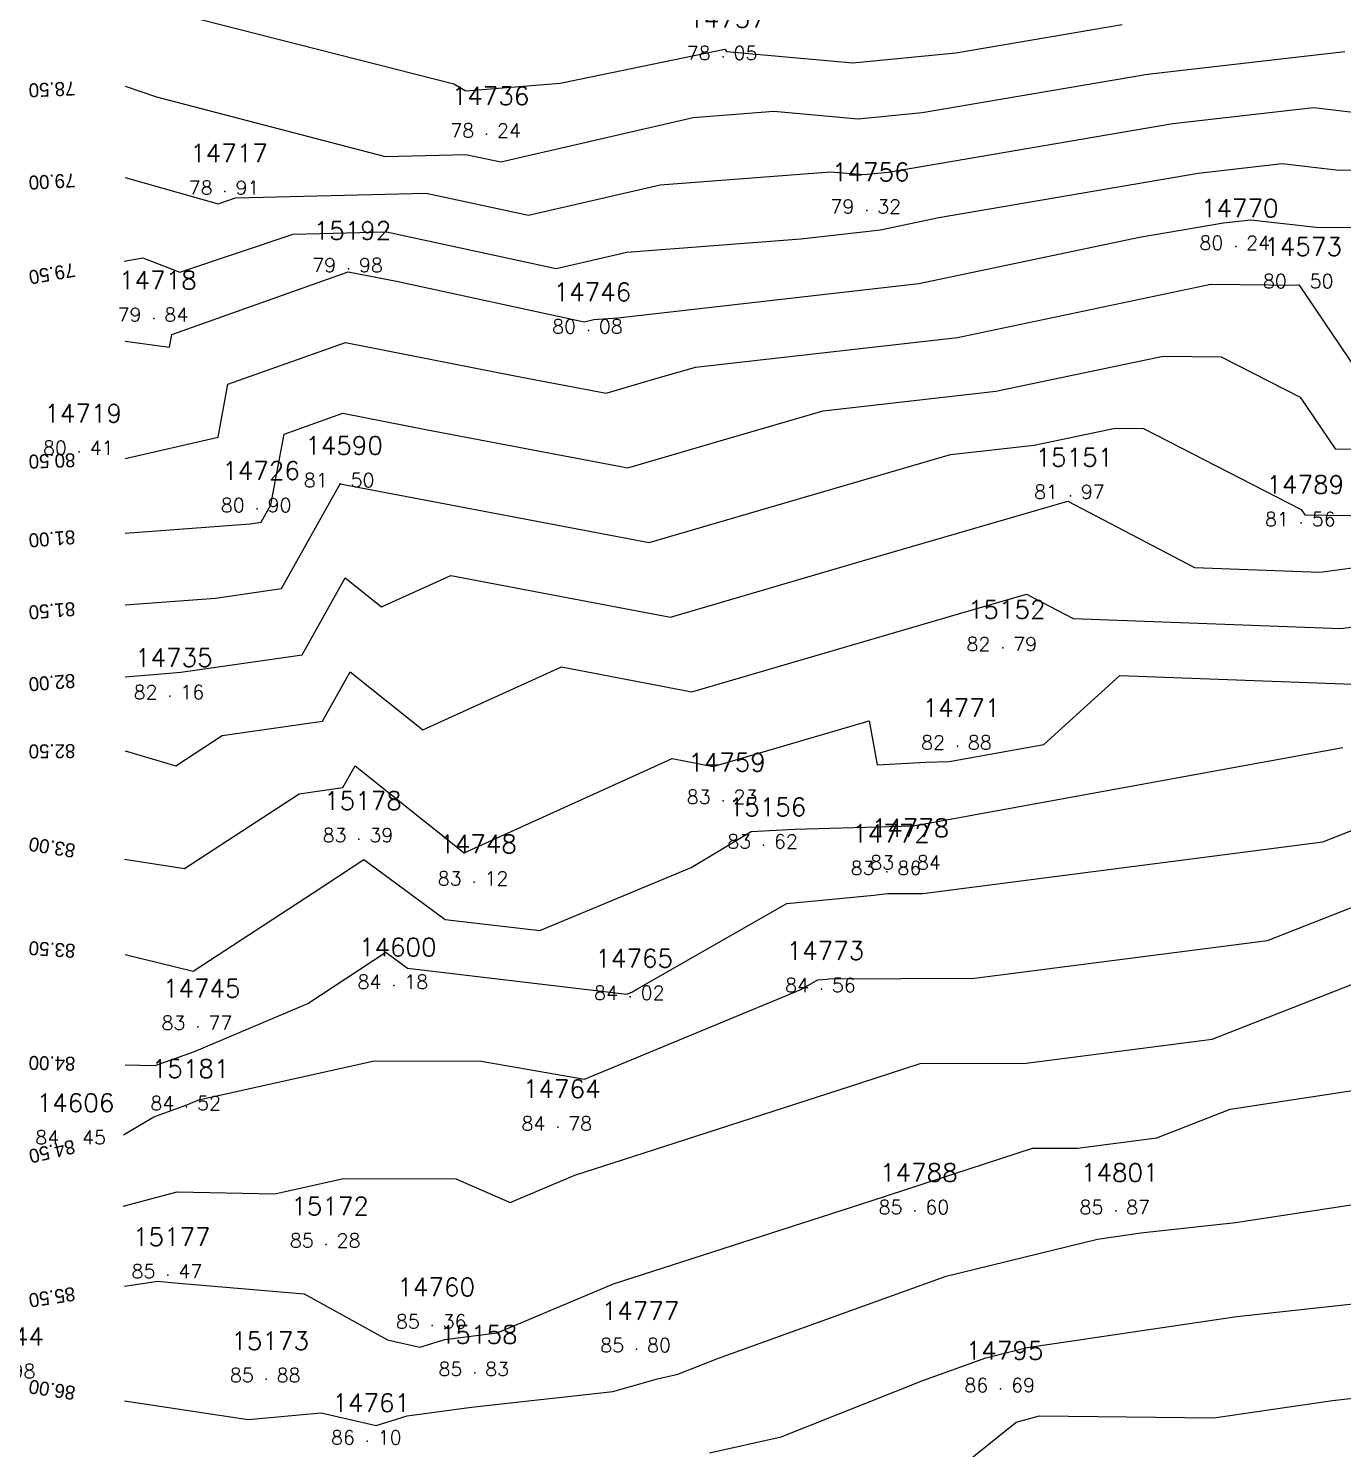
# Model space of a CAD drawing. Header units: millimetres. Extents: x 1412565 to 1412813, y 4931476 to 4931699.
# Drawn here: x 1412667.66 to 1412686.5, y 4931503.63 to 4931523.99 of the extents above; entities that cross this region are included whole.
import ezdxf
from ezdxf.enums import TextEntityAlignment as Align

# ---------------------------------------------------------------- set-up
doc = ezdxf.new("R2010")
doc.units = ezdxf.units.MM
for name, color, linetype in [('CIVIL', 50, 'Continuous'), ('CIVIL-DRAW', 80, 'Continuous'), ('CIVIL-NONAME', 130, 'Continuous'), ('CIVIL-TEXT', 240, 'Continuous'), ('CIVIL-Z', 50, 'Continuous'), ('Tcontours0', 7, 'Continuous'), ('Tcontours1', 7, 'Continuous'), ('Tcontours2', 7, 'Continuous')]:
    doc.layers.add(name, color=color, linetype=linetype)
doc.styles.add('CIVILCADMAIN', font='TXT.SHX')
doc.styles.add('MAVAT_HebTXT', font='hebtxt.shx')
doc.styles.get("Standard").update_dxf_attribs({"font": 'arial.ttf'})

# ---------------------------------------------------------------- blocks, each defined once
blk = doc.blocks.new('CIVIL-ZZ')
at = {"layer": 'CIVIL-DRAW'}
blk.add_point((0, 0), dxfattribs=at)
at = {"layer": 'CIVIL-NONAME'}
blk.add_attdef('NAME', text='', height=1.8, dxfattribs=at).set_placement((0, 2.1), align=Align.CENTER)
at = {"layer": 'CIVIL-TEXT', "flags": 8}
blk.add_attdef('TEXT', text='', height=2, dxfattribs=at).set_placement((0.2, -3.3), align=Align.CENTER)
at = {"layer": 'CIVIL-Z'}
blk.add_attdef('Z1', text='', height=1.6, dxfattribs=at).set_placement((-0.75, -0.225), align=Align.RIGHT)
blk.add_attdef('Z2', (0.75, -0.225), '', height=1.6, dxfattribs=at)

msp = doc.modelspace()

# ---------------------------------------------------------------- linework, layer by layer
at = {"layer": 'Tcontours0'}
for points, elevation in [([(1412669.05, 4931519.505), (1412669.683, 4931519.418), (1412669.717, 4931519.602), (1412672.248, 4931520.499), (1412672.938, 4931520.364), (1412675.627, 4931519.782), (1412675.766, 4931519.814), (1412676.11, 4931519.841), (1412680.429, 4931520.33), (1412683.59, 4931520.996), (1412684.796, 4931521.201), (1412685.186, 4931521.246), (1412686.165, 4931521.133), (1412686.643, 4931521.137)], 80), ([(1412669.018, 4931507.107), (1412669.794, 4931507.312), (1412671.193, 4931507.286), (1412672.177, 4931507.504), (1412673.789, 4931507.501), (1412674.567, 4931507.163), (1412675.494, 4931507.554), (1412676.624, 4931507.918), (1412679.597, 4931508.875), (1412680.447, 4931509.152), (1412681.964, 4931509.157), (1412684.631, 4931509.501), (1412687.108, 4931510.473)], 85)]:
    msp.add_lwpolyline(points, dxfattribs=dict(at, elevation=elevation))
at = {"layer": 'Tcontours1'}
for points, elevation in [([(1412669.024, 4931524.4), (1412673.762, 4931523.191), (1412673.933, 4931523.093), (1412675.283, 4931523.201), (1412677.646, 4931523.692), (1412677.672, 4931523.655), (1412679.481, 4931523.492), (1412680.956, 4931523.638), (1412683.344, 4931524.045)], 78), ([(1412669.048, 4931521.85), (1412670.381, 4931521.474), (1412670.629, 4931521.557), (1412673.365, 4931521.627), (1412674.833, 4931521.309), (1412676.717, 4931521.746), (1412679.161, 4931521.934), (1412679.632, 4931521.892), (1412679.989, 4931521.927), (1412684.07, 4931522.623), (1412686.086, 4931522.853), (1412686.736, 4931522.778)], 79), ([(1412669.047, 4931516.753), (1412670.841, 4931516.887), (1412670.999, 4931516.91), (1412671.138, 4931517.16), (1412671.326, 4931518.174), (1412672.169, 4931518.473), (1412673.384, 4931518.235), (1412676.254, 4931517.691), (1412677.707, 4931518.115), (1412679.054, 4931518.506), (1412681.531, 4931518.787), (1412683.929, 4931519.292), (1412684.764, 4931519.283), (1412685.894, 4931518.702), (1412686.395, 4931517.96), (1412688.03, 4931517.939)], 81), ([(1412669.047, 4931514.697), (1412669.571, 4931514.74), (1412669.849, 4931514.76), (1412671.585, 4931515.01), (1412672.201, 4931516.113), (1412672.723, 4931515.698), (1412673.717, 4931516.148), (1412676.866, 4931515.552), (1412679.898, 4931516.436), (1412682.565, 4931517.21), (1412684.379, 4931516.26), (1412686.175, 4931516.193), (1412686.68, 4931516.26)], 82), ([(1412669.037, 4931512.084), (1412669.899, 4931511.947), (1412671.541, 4931513.02), (1412672.171, 4931513.111), (1412672.344, 4931513.42), (1412673.908, 4931512.173), (1412676.89, 4931513.524), (1412677.479, 4931513.412), (1412679.716, 4931514.065), (1412679.828, 4931513.433), (1412680.529, 4931513.47), (1412680.856, 4931513.48), (1412680.889, 4931513.485), (1412682.217, 4931513.726), (1412683.307, 4931514.715), (1412686.777, 4931514.585)], 83), ([(1412669.05, 4931509.134), (1412669.478, 4931509.125), (1412670.041, 4931509.327), (1412671.666, 4931510.011), (1412672.786, 4931510.748), (1412673.095, 4931510.521), (1412676.24, 4931510.146), (1412676.324, 4931510.181), (1412676.385, 4931510.218), (1412678.536, 4931511.447), (1412679.782, 4931511.564), (1412679.979, 4931511.589), (1412680.486, 4931511.591), (1412686.219, 4931512.331), (1412687.972, 4931513.018)], 84), ([(1412680.95, 4931503.311), (1412681.821, 4931504.012), (1412682.159, 4931504.106), (1412684.655, 4931504.073), (1412686.36, 4931504.326), (1412687.627, 4931504.465), (1412689.484, 4931505.364), (1412690.215, 4931505.488), (1412694.103, 4931506.645), (1412694.463, 4931506.585), (1412696.759, 4931506.399), (1412696.827, 4931506.395), (1412697.168, 4931506.484), (1412701.67, 4931507.28), (1412702.084, 4931507.532), (1412704.283, 4931507.984), (1412704.439, 4931508.013), (1412706.317, 4931508.304), (1412706.955, 4931508.368)], 87), ([(1412669.038, 4931504.319), (1412670.813, 4931504.051), (1412671.861, 4931504.145), (1412672.646, 4931503.964), (1412673.09, 4931504.103), (1412674.012, 4931504.23), (1412676.04, 4931504.453), (1412676.68, 4931504.635), (1412676.973, 4931504.701), (1412677.553, 4931504.932), (1412680.821, 4931506.104), (1412682.988, 4931506.636), (1412683.608, 4931506.728), (1412684.965, 4931506.876), (1412689.254, 4931507.529)], 86)]:
    msp.add_lwpolyline(points, dxfattribs=dict(at, elevation=elevation))
at = {"layer": 'Tcontours2'}
for points, elevation in [([(1412669.049, 4931523.16), (1412669.496, 4931523.006), (1412672.775, 4931522.152), (1412673.934, 4931522.182), (1412674.436, 4931522.073), (1412677.192, 4931522.711), (1412678.35, 4931522.8), (1412679.556, 4931522.692), (1412680.473, 4931522.783), (1412683.707, 4931523.334), (1412686.537, 4931523.657)], 78.5), ([(1412669.034, 4931520.653), (1412669.302, 4931520.7), (1412669.833, 4931520.495), (1412671.456, 4931521.038), (1412672.796, 4931521.072), (1412675.23, 4931520.546), (1412676.241, 4931520.78), (1412678.735, 4931520.973), (1412679.878, 4931521.102), (1412680.715, 4931521.278), (1412684.433, 4931521.912), (1412685.636, 4931522.05), (1412686.451, 4931521.956), (1412687.405, 4931521.965)], 79.5), ([(1412669.049, 4931517.824), (1412670.382, 4931518.13), (1412670.522, 4931518.888), (1412672.209, 4931519.486), (1412674.637, 4931519.009), (1412675.947, 4931518.761), (1412676.611, 4931518.955), (1412677.226, 4931519.133), (1412680.98, 4931519.559), (1412684.614, 4931520.323), (1412685.88, 4931520.31), (1412686.827, 4931518.907)], 80.5), ([(1412669.047, 4931515.725), (1412670.345, 4931515.824), (1412671.292, 4931515.96), (1412672.13, 4931517.46), (1412676.56, 4931516.622), (1412678.802, 4931517.276), (1412680.882, 4931517.879), (1412682.082, 4931518.015), (1412683.244, 4931518.26), (1412683.649, 4931518.256), (1412685.908, 4931517.093), (1412685.962, 4931517.014), (1412688.559, 4931516.979)], 81.5), ([(1412669.05, 4931513.635), (1412669.774, 4931513.419), (1412670.439, 4931513.853), (1412671.878, 4931514.061), (1412672.273, 4931514.767), (1412673.315, 4931513.935), (1412675.303, 4931514.836), (1412677.173, 4931514.482), (1412680.994, 4931515.597), (1412681.973, 4931515.881), (1412682.639, 4931515.532), (1412686.476, 4931515.389), (1412687.555, 4931515.532)], 82.5), ([(1412669.048, 4931510.717), (1412670.023, 4931510.475), (1412671.731, 4931511.591), (1412672.47, 4931512.078), (1412673.638, 4931511.219), (1412674.996, 4931511.058), (1412677.165, 4931511.96), (1412678.022, 4931512.477), (1412678.651, 4931512.51), (1412680.341, 4931512.561), (1412680.509, 4931512.589), (1412686.508, 4931513.68)], 83.5), ([(1412669.023, 4931508.129), (1412669.459, 4931508.39), (1412669.934, 4931508.561), (1412670.105, 4931508.632), (1412672.618, 4931509.191), (1412674.153, 4931509.187), (1412675.633, 4931508.929), (1412678.726, 4931510.208), (1412678.977, 4931510.351), (1412679.111, 4931510.364), (1412679.132, 4931510.367), (1412681.225, 4931510.374), (1412685.425, 4931510.916), (1412688.832, 4931512.253)], 84.5), ([(1412669.038, 4931505.962), (1412669.519, 4931506.036), (1412669.763, 4931506.011), (1412671.615, 4931505.852), (1412672.809, 4931505.193), (1412673.274, 4931505.086), (1412673.632, 4931505.197), (1412674.382, 4931505.292), (1412676.048, 4931505.995), (1412679.746, 4931507.186), (1412680.241, 4931507.346), (1412682.058, 4931507.938), (1412682.703, 4931507.94), (1412683.837, 4931508.087), (1412684.891, 4931508.5), (1412689.154, 4931509.149)], 85.5), ([(1412677.428, 4931503.572), (1412678.455, 4931503.805), (1412680.486, 4931504.612), (1412681.386, 4931504.934), (1412681.982, 4931505.081), (1412684.984, 4931505.527), (1412688.89, 4931505.954), (1412689.362, 4931506.182), (1412689.547, 4931506.213), (1412691.226, 4931506.713), (1412693.052, 4931507.647), (1412693.951, 4931507.589), (1412695.957, 4931507.409), (1412697.06, 4931507.443), (1412699.891, 4931507.884), (1412701.464, 4931508.162), (1412701.574, 4931508.229), (1412702.244, 4931508.367), (1412704.283, 4931508.771), (1412704.523, 4931508.806), (1412706.249, 4931509.073), (1412706.955, 4931509.144)], 86.5)]:
    msp.add_lwpolyline(points, dxfattribs=dict(at, elevation=elevation))

# ---------------------------------------------------------------- block references
at = {"layer": 'CIVIL'}
ref = msp.add_blockref('CIVIL-ZZ', (1412677.62, 4931523.58, 78.05), dxfattribs=dict(at, xscale=0.2, yscale=0.2))
ref.add_attrib('Z2', '05', (1412677.77, 4931523.535), dxfattribs={"layer": 'CIVIL-Z', "height": 0.2, "style": 'CIVILCADMAIN'})
ref.add_attrib('Z1', '78', (1412677.1, 4931523.535), dxfattribs={"layer": 'CIVIL-Z', "height": 0.2, "style": 'CIVILCADMAIN'})
ref.add_attrib('NAME', '14737', (1412677.12, 4931524), dxfattribs={"layer": 'CIVIL-NONAME', "height": 0.26, "style": 'CIVILCADMAIN'})
ref = msp.add_blockref('CIVIL-ZZ', (1412674.23, 4931522.47, 78.24), dxfattribs=dict(at, xscale=0.2, yscale=0.2))
ref.add_attrib('Z2', '24', (1412674.38, 4931522.425), dxfattribs={"layer": 'CIVIL-Z', "height": 0.2, "style": 'CIVILCADMAIN'})
ref.add_attrib('Z1', '78', (1412673.71, 4931522.425), dxfattribs={"layer": 'CIVIL-Z', "height": 0.2, "style": 'CIVILCADMAIN'})
ref.add_attrib('NAME', '14736', (1412673.73, 4931522.89), dxfattribs={"layer": 'CIVIL-NONAME', "height": 0.26, "style": 'CIVILCADMAIN'})
ref = msp.add_blockref('CIVIL-ZZ', (1412670.48, 4931521.65, 78.91), dxfattribs=dict(at, xscale=0.2, yscale=0.2))
ref.add_attrib('Z2', '91', (1412670.63, 4931521.605), dxfattribs={"layer": 'CIVIL-Z', "height": 0.2, "style": 'CIVILCADMAIN'})
ref.add_attrib('Z1', '78', (1412669.96, 4931521.605), dxfattribs={"layer": 'CIVIL-Z', "height": 0.2, "style": 'CIVILCADMAIN'})
ref.add_attrib('NAME', '14717', (1412669.98, 4931522.07), dxfattribs={"layer": 'CIVIL-NONAME', "height": 0.26, "style": 'CIVILCADMAIN'})
ref = msp.add_blockref('CIVIL-ZZ', (1412679.68, 4931521.38, 79.32), dxfattribs=dict(at, xscale=0.2, yscale=0.2))
ref.add_attrib('Z2', '32', (1412679.83, 4931521.335), dxfattribs={"layer": 'CIVIL-Z', "height": 0.2, "style": 'CIVILCADMAIN'})
ref.add_attrib('Z1', '79', (1412679.16, 4931521.335), dxfattribs={"layer": 'CIVIL-Z', "height": 0.2, "style": 'CIVILCADMAIN'})
ref.add_attrib('NAME', '14756', (1412679.18, 4931521.8), dxfattribs={"layer": 'CIVIL-NONAME', "height": 0.26, "style": 'CIVILCADMAIN'})
ref = msp.add_blockref('CIVIL-ZZ', (1412684.97, 4931520.86, 80.24), dxfattribs=dict(at, xscale=0.2, yscale=0.2))
ref.add_attrib('Z2', '24', (1412685.12, 4931520.815), dxfattribs={"layer": 'CIVIL-Z', "height": 0.2, "style": 'CIVILCADMAIN'})
ref.add_attrib('Z1', '80', (1412684.45, 4931520.815), dxfattribs={"layer": 'CIVIL-Z', "height": 0.2, "style": 'CIVILCADMAIN'})
ref.add_attrib('NAME', '14770', (1412684.47, 4931521.28), dxfattribs={"layer": 'CIVIL-NONAME', "height": 0.26, "style": 'CIVILCADMAIN'})
ref = msp.add_blockref('CIVIL-ZZ', (1412672.25, 4931520.54, 79.98), dxfattribs=dict(at, xscale=0.2, yscale=0.2))
ref.add_attrib('Z2', '98', (1412672.4, 4931520.495), dxfattribs={"layer": 'CIVIL-Z', "height": 0.2, "style": 'CIVILCADMAIN'})
ref.add_attrib('Z1', '79', (1412671.73, 4931520.495), dxfattribs={"layer": 'CIVIL-Z', "height": 0.2, "style": 'CIVILCADMAIN'})
ref.add_attrib('NAME', '15192', (1412671.75, 4931520.96), dxfattribs={"layer": 'CIVIL-NONAME', "height": 0.26, "style": 'CIVILCADMAIN'})
ref = msp.add_blockref('CIVIL-ZZ', (1412685.88, 4931520.31, 80.5), dxfattribs=dict(at, xscale=0.2, yscale=0.2))
ref.add_attrib('Z2', '50', (1412686.03, 4931520.265), dxfattribs={"layer": 'CIVIL-Z', "height": 0.2, "style": 'CIVILCADMAIN'})
ref.add_attrib('Z1', '80', (1412685.36, 4931520.265), dxfattribs={"layer": 'CIVIL-Z', "height": 0.2, "style": 'CIVILCADMAIN'})
ref.add_attrib('NAME', '14573', (1412685.38, 4931520.73), dxfattribs={"layer": 'CIVIL-NONAME', "height": 0.26, "style": 'CIVILCADMAIN'})
ref = msp.add_blockref('CIVIL-ZZ', (1412669.46, 4931519.83, 79.84), dxfattribs=dict(at, xscale=0.2, yscale=0.2))
ref.add_attrib('Z2', '84', (1412669.61, 4931519.785), dxfattribs={"layer": 'CIVIL-Z', "height": 0.2, "style": 'CIVILCADMAIN'})
ref.add_attrib('Z1', '79', (1412668.94, 4931519.785), dxfattribs={"layer": 'CIVIL-Z', "height": 0.2, "style": 'CIVILCADMAIN'})
ref.add_attrib('NAME', '14718', (1412668.96, 4931520.25), dxfattribs={"layer": 'CIVIL-NONAME', "height": 0.26, "style": 'CIVILCADMAIN'})
ref = msp.add_blockref('CIVIL-ZZ', (1412675.69, 4931519.66, 80.08), dxfattribs=dict(at, xscale=0.2, yscale=0.2))
ref.add_attrib('Z2', '08', (1412675.84, 4931519.615), dxfattribs={"layer": 'CIVIL-Z', "height": 0.2, "style": 'CIVILCADMAIN'})
ref.add_attrib('Z1', '80', (1412675.17, 4931519.615), dxfattribs={"layer": 'CIVIL-Z', "height": 0.2, "style": 'CIVILCADMAIN'})
ref.add_attrib('NAME', '14746', (1412675.19, 4931520.08), dxfattribs={"layer": 'CIVIL-NONAME', "height": 0.26, "style": 'CIVILCADMAIN'})
ref = msp.add_blockref('CIVIL-ZZ', (1412668.39, 4931517.92, 80.41), dxfattribs=dict(at, xscale=0.2, yscale=0.2))
ref.add_attrib('Z2', '41', (1412668.54, 4931517.875), dxfattribs={"layer": 'CIVIL-Z', "height": 0.2, "style": 'CIVILCADMAIN'})
ref.add_attrib('Z1', '80', (1412667.87, 4931517.875), dxfattribs={"layer": 'CIVIL-Z', "height": 0.2, "style": 'CIVILCADMAIN'})
ref.add_attrib('NAME', '14719', (1412667.89, 4931518.34), dxfattribs={"layer": 'CIVIL-NONAME', "height": 0.26, "style": 'CIVILCADMAIN'})
ref = msp.add_blockref('CIVIL-ZZ', (1412672.13, 4931517.46, 81.5), dxfattribs=dict(at, xscale=0.2, yscale=0.2))
ref.add_attrib('Z2', '50', (1412672.28, 4931517.415), dxfattribs={"layer": 'CIVIL-Z', "height": 0.2, "style": 'CIVILCADMAIN'})
ref.add_attrib('Z1', '81', (1412671.61, 4931517.415), dxfattribs={"layer": 'CIVIL-Z', "height": 0.2, "style": 'CIVILCADMAIN'})
ref.add_attrib('NAME', '14590', (1412671.63, 4931517.88), dxfattribs={"layer": 'CIVIL-NONAME', "height": 0.26, "style": 'CIVILCADMAIN'})
ref = msp.add_blockref('CIVIL-ZZ', (1412682.6, 4931517.29, 81.97), dxfattribs=dict(at, xscale=0.2, yscale=0.2))
ref.add_attrib('Z2', '97', (1412682.75, 4931517.245), dxfattribs={"layer": 'CIVIL-Z', "height": 0.2, "style": 'CIVILCADMAIN'})
ref.add_attrib('Z1', '81', (1412682.08, 4931517.245), dxfattribs={"layer": 'CIVIL-Z', "height": 0.2, "style": 'CIVILCADMAIN'})
ref.add_attrib('NAME', '15151', (1412682.1, 4931517.71), dxfattribs={"layer": 'CIVIL-NONAME', "height": 0.26, "style": 'CIVILCADMAIN'})
ref = msp.add_blockref('CIVIL-ZZ', (1412670.94, 4931517.1, 80.9), dxfattribs=dict(at, xscale=0.2, yscale=0.2))
ref.add_attrib('Z2', '90', (1412671.09, 4931517.055), dxfattribs={"layer": 'CIVIL-Z', "height": 0.2, "style": 'CIVILCADMAIN'})
ref.add_attrib('Z1', '80', (1412670.42, 4931517.055), dxfattribs={"layer": 'CIVIL-Z', "height": 0.2, "style": 'CIVILCADMAIN'})
ref.add_attrib('NAME', '14726', (1412670.44, 4931517.52), dxfattribs={"layer": 'CIVIL-NONAME', "height": 0.26, "style": 'CIVILCADMAIN'})
ref = msp.add_blockref('CIVIL-ZZ', (1412685.91, 4931516.9, 81.56), dxfattribs=dict(at, xscale=0.2, yscale=0.2))
ref.add_attrib('Z2', '56', (1412686.06, 4931516.855), dxfattribs={"layer": 'CIVIL-Z', "height": 0.2, "style": 'CIVILCADMAIN'})
ref.add_attrib('Z1', '81', (1412685.39, 4931516.855), dxfattribs={"layer": 'CIVIL-Z', "height": 0.2, "style": 'CIVILCADMAIN'})
ref.add_attrib('NAME', '14789', (1412685.41, 4931517.32), dxfattribs={"layer": 'CIVIL-NONAME', "height": 0.26, "style": 'CIVILCADMAIN'})
ref = msp.add_blockref('CIVIL-ZZ', (1412681.63, 4931515.11, 82.79), dxfattribs=dict(at, xscale=0.2, yscale=0.2))
ref.add_attrib('Z2', '79', (1412681.78, 4931515.065), dxfattribs={"layer": 'CIVIL-Z', "height": 0.2, "style": 'CIVILCADMAIN'})
ref.add_attrib('Z1', '82', (1412681.11, 4931515.065), dxfattribs={"layer": 'CIVIL-Z', "height": 0.2, "style": 'CIVILCADMAIN'})
ref.add_attrib('NAME', '15152', (1412681.13, 4931515.53), dxfattribs={"layer": 'CIVIL-NONAME', "height": 0.26, "style": 'CIVILCADMAIN'})
ref = msp.add_blockref('CIVIL-ZZ', (1412669.69, 4931514.42, 82.16), dxfattribs=dict(at, xscale=0.2, yscale=0.2))
ref.add_attrib('Z2', '16', (1412669.84, 4931514.375), dxfattribs={"layer": 'CIVIL-Z', "height": 0.2, "style": 'CIVILCADMAIN'})
ref.add_attrib('Z1', '82', (1412669.17, 4931514.375), dxfattribs={"layer": 'CIVIL-Z', "height": 0.2, "style": 'CIVILCADMAIN'})
ref.add_attrib('NAME', '14735', (1412669.19, 4931514.84), dxfattribs={"layer": 'CIVIL-NONAME', "height": 0.26, "style": 'CIVILCADMAIN'})
ref = msp.add_blockref('CIVIL-ZZ', (1412680.98, 4931513.7, 82.88), dxfattribs=dict(at, xscale=0.2, yscale=0.2))
ref.add_attrib('Z2', '88', (1412681.13, 4931513.655), dxfattribs={"layer": 'CIVIL-Z', "height": 0.2, "style": 'CIVILCADMAIN'})
ref.add_attrib('Z1', '82', (1412680.46, 4931513.655), dxfattribs={"layer": 'CIVIL-Z', "height": 0.2, "style": 'CIVILCADMAIN'})
ref.add_attrib('NAME', '14771', (1412680.48, 4931514.12), dxfattribs={"layer": 'CIVIL-NONAME', "height": 0.26, "style": 'CIVILCADMAIN'})
ref = msp.add_blockref('CIVIL-ZZ', (1412677.62, 4931512.92, 83.23), dxfattribs=dict(at, xscale=0.2, yscale=0.2))
ref.add_attrib('Z2', '23', (1412677.77, 4931512.875), dxfattribs={"layer": 'CIVIL-Z', "height": 0.2, "style": 'CIVILCADMAIN'})
ref.add_attrib('Z1', '83', (1412677.1, 4931512.875), dxfattribs={"layer": 'CIVIL-Z', "height": 0.2, "style": 'CIVILCADMAIN'})
ref.add_attrib('NAME', '14759', (1412677.12, 4931513.34), dxfattribs={"layer": 'CIVIL-NONAME', "height": 0.26, "style": 'CIVILCADMAIN'})
ref = msp.add_blockref('CIVIL-ZZ', (1412672.4, 4931512.37, 83.39), dxfattribs=dict(at, xscale=0.2, yscale=0.2))
ref.add_attrib('Z2', '39', (1412672.55, 4931512.325), dxfattribs={"layer": 'CIVIL-Z', "height": 0.2, "style": 'CIVILCADMAIN'})
ref.add_attrib('Z1', '83', (1412671.88, 4931512.325), dxfattribs={"layer": 'CIVIL-Z', "height": 0.2, "style": 'CIVILCADMAIN'})
ref.add_attrib('NAME', '15178', (1412671.9, 4931512.79), dxfattribs={"layer": 'CIVIL-NONAME', "height": 0.26, "style": 'CIVILCADMAIN'})
ref = msp.add_blockref('CIVIL-ZZ', (1412678.2, 4931512.28, 83.62), dxfattribs=dict(at, xscale=0.2, yscale=0.2))
ref.add_attrib('Z2', '62', (1412678.35, 4931512.235), dxfattribs={"layer": 'CIVIL-Z', "height": 0.2, "style": 'CIVILCADMAIN'})
ref.add_attrib('Z1', '83', (1412677.68, 4931512.235), dxfattribs={"layer": 'CIVIL-Z', "height": 0.2, "style": 'CIVILCADMAIN'})
ref.add_attrib('NAME', '15156', (1412677.7, 4931512.7), dxfattribs={"layer": 'CIVIL-NONAME', "height": 0.26, "style": 'CIVILCADMAIN'})
ref = msp.add_blockref('CIVIL-ZZ', (1412679.97, 4931511.9, 83.86), dxfattribs=dict(at, xscale=0.2, yscale=0.2))
ref.add_attrib('Z2', '86', (1412680.12, 4931511.855), dxfattribs={"layer": 'CIVIL-Z', "height": 0.2, "style": 'CIVILCADMAIN'})
ref.add_attrib('Z1', '83', (1412679.45, 4931511.855), dxfattribs={"layer": 'CIVIL-Z', "height": 0.2, "style": 'CIVILCADMAIN'})
ref.add_attrib('NAME', '14772', (1412679.47, 4931512.32), dxfattribs={"layer": 'CIVIL-NONAME', "height": 0.26, "style": 'CIVILCADMAIN'})
ref = msp.add_blockref('CIVIL-ZZ', (1412680.25, 4931511.98, 83.84), dxfattribs=dict(at, xscale=0.2, yscale=0.2))
ref.add_attrib('Z2', '84', (1412680.4, 4931511.935), dxfattribs={"layer": 'CIVIL-Z', "height": 0.2, "style": 'CIVILCADMAIN'})
ref.add_attrib('Z1', '83', (1412679.73, 4931511.935), dxfattribs={"layer": 'CIVIL-Z', "height": 0.2, "style": 'CIVILCADMAIN'})
ref.add_attrib('NAME', '14778', (1412679.75, 4931512.4), dxfattribs={"layer": 'CIVIL-NONAME', "height": 0.26, "style": 'CIVILCADMAIN'})
ref = msp.add_blockref('CIVIL-ZZ', (1412674.05, 4931511.75, 83.12), dxfattribs=dict(at, xscale=0.2, yscale=0.2))
ref.add_attrib('Z2', '12', (1412674.2, 4931511.705), dxfattribs={"layer": 'CIVIL-Z', "height": 0.2, "style": 'CIVILCADMAIN'})
ref.add_attrib('Z1', '83', (1412673.53, 4931511.705), dxfattribs={"layer": 'CIVIL-Z', "height": 0.2, "style": 'CIVILCADMAIN'})
ref.add_attrib('NAME', '14748', (1412673.55, 4931512.17), dxfattribs={"layer": 'CIVIL-NONAME', "height": 0.26, "style": 'CIVILCADMAIN'})
ref = msp.add_blockref('CIVIL-ZZ', (1412672.9, 4931510.27, 84.18), dxfattribs=dict(at, xscale=0.2, yscale=0.2))
ref.add_attrib('Z2', '18', (1412673.05, 4931510.225), dxfattribs={"layer": 'CIVIL-Z', "height": 0.2, "style": 'CIVILCADMAIN'})
ref.add_attrib('Z1', '84', (1412672.38, 4931510.225), dxfattribs={"layer": 'CIVIL-Z', "height": 0.2, "style": 'CIVILCADMAIN'})
ref.add_attrib('NAME', '14600', (1412672.4, 4931510.69), dxfattribs={"layer": 'CIVIL-NONAME', "height": 0.26, "style": 'CIVILCADMAIN'})
ref = msp.add_blockref('CIVIL-ZZ', (1412676.29, 4931510.11, 84.02), dxfattribs=dict(at, xscale=0.2, yscale=0.2))
ref.add_attrib('Z2', '02', (1412676.44, 4931510.065), dxfattribs={"layer": 'CIVIL-Z', "height": 0.2, "style": 'CIVILCADMAIN'})
ref.add_attrib('Z1', '84', (1412675.77, 4931510.065), dxfattribs={"layer": 'CIVIL-Z', "height": 0.2, "style": 'CIVILCADMAIN'})
ref.add_attrib('NAME', '14765', (1412675.79, 4931510.53), dxfattribs={"layer": 'CIVIL-NONAME', "height": 0.26, "style": 'CIVILCADMAIN'})
ref = msp.add_blockref('CIVIL-ZZ', (1412679.03, 4931510.22, 84.56), dxfattribs=dict(at, xscale=0.2, yscale=0.2))
ref.add_attrib('Z2', '56', (1412679.18, 4931510.175), dxfattribs={"layer": 'CIVIL-Z', "height": 0.2, "style": 'CIVILCADMAIN'})
ref.add_attrib('Z1', '84', (1412678.51, 4931510.175), dxfattribs={"layer": 'CIVIL-Z', "height": 0.2, "style": 'CIVILCADMAIN'})
ref.add_attrib('NAME', '14773', (1412678.53, 4931510.64), dxfattribs={"layer": 'CIVIL-NONAME', "height": 0.26, "style": 'CIVILCADMAIN'})
ref = msp.add_blockref('CIVIL-ZZ', (1412670.09, 4931509.68, 83.77), dxfattribs=dict(at, xscale=0.2, yscale=0.2))
ref.add_attrib('Z2', '77', (1412670.24, 4931509.635), dxfattribs={"layer": 'CIVIL-Z', "height": 0.2, "style": 'CIVILCADMAIN'})
ref.add_attrib('Z1', '83', (1412669.57, 4931509.635), dxfattribs={"layer": 'CIVIL-Z', "height": 0.2, "style": 'CIVILCADMAIN'})
ref.add_attrib('NAME', '14745', (1412669.59, 4931510.1), dxfattribs={"layer": 'CIVIL-NONAME', "height": 0.26, "style": 'CIVILCADMAIN'})
ref = msp.add_blockref('CIVIL-ZZ', (1412669.93, 4931508.53, 84.52), dxfattribs=dict(at, xscale=0.2, yscale=0.2))
ref.add_attrib('Z2', '52', (1412670.08, 4931508.485), dxfattribs={"layer": 'CIVIL-Z', "height": 0.2, "style": 'CIVILCADMAIN'})
ref.add_attrib('Z1', '84', (1412669.41, 4931508.485), dxfattribs={"layer": 'CIVIL-Z', "height": 0.2, "style": 'CIVILCADMAIN'})
ref.add_attrib('NAME', '15181', (1412669.43, 4931508.95), dxfattribs={"layer": 'CIVIL-NONAME', "height": 0.26, "style": 'CIVILCADMAIN'})
ref = msp.add_blockref('CIVIL-ZZ', (1412675.25, 4931508.24, 84.78), dxfattribs=dict(at, xscale=0.2, yscale=0.2))
ref.add_attrib('Z2', '78', (1412675.4, 4931508.195), dxfattribs={"layer": 'CIVIL-Z', "height": 0.2, "style": 'CIVILCADMAIN'})
ref.add_attrib('Z1', '84', (1412674.73, 4931508.195), dxfattribs={"layer": 'CIVIL-Z', "height": 0.2, "style": 'CIVILCADMAIN'})
ref.add_attrib('NAME', '14764', (1412674.75, 4931508.66), dxfattribs={"layer": 'CIVIL-NONAME', "height": 0.26, "style": 'CIVILCADMAIN'})
ref = msp.add_blockref('CIVIL-ZZ', (1412668.28, 4931508.04, 84.45), dxfattribs=dict(at, xscale=0.2, yscale=0.2))
ref.add_attrib('Z2', '45', (1412668.43, 4931507.995), dxfattribs={"layer": 'CIVIL-Z', "height": 0.2, "style": 'CIVILCADMAIN'})
ref.add_attrib('Z1', '84', (1412667.76, 4931507.995), dxfattribs={"layer": 'CIVIL-Z', "height": 0.2, "style": 'CIVILCADMAIN'})
ref.add_attrib('NAME', '14606', (1412667.78, 4931508.46), dxfattribs={"layer": 'CIVIL-NONAME', "height": 0.26, "style": 'CIVILCADMAIN'})
ref = msp.add_blockref('CIVIL-ZZ', (1412680.37, 4931507.04, 85.6), dxfattribs=dict(at, xscale=0.2, yscale=0.2))
ref.add_attrib('Z2', '60', (1412680.52, 4931506.995), dxfattribs={"layer": 'CIVIL-Z', "height": 0.2, "style": 'CIVILCADMAIN'})
ref.add_attrib('Z1', '85', (1412679.85, 4931506.995), dxfattribs={"layer": 'CIVIL-Z', "height": 0.2, "style": 'CIVILCADMAIN'})
ref.add_attrib('NAME', '14788', (1412679.87, 4931507.46), dxfattribs={"layer": 'CIVIL-NONAME', "height": 0.26, "style": 'CIVILCADMAIN'})
ref = msp.add_blockref('CIVIL-ZZ', (1412683.25, 4931507.04, 85.87), dxfattribs=dict(at, xscale=0.2, yscale=0.2))
ref.add_attrib('Z2', '87', (1412683.4, 4931506.995), dxfattribs={"layer": 'CIVIL-Z', "height": 0.2, "style": 'CIVILCADMAIN'})
ref.add_attrib('Z1', '85', (1412682.73, 4931506.995), dxfattribs={"layer": 'CIVIL-Z', "height": 0.2, "style": 'CIVILCADMAIN'})
ref.add_attrib('NAME', '14801', (1412682.75, 4931507.46), dxfattribs={"layer": 'CIVIL-NONAME', "height": 0.26, "style": 'CIVILCADMAIN'})
ref = msp.add_blockref('CIVIL-ZZ', (1412671.93, 4931506.56, 85.28), dxfattribs=dict(at, xscale=0.2, yscale=0.2))
ref.add_attrib('Z2', '28', (1412672.08, 4931506.515), dxfattribs={"layer": 'CIVIL-Z', "height": 0.2, "style": 'CIVILCADMAIN'})
ref.add_attrib('Z1', '85', (1412671.41, 4931506.515), dxfattribs={"layer": 'CIVIL-Z', "height": 0.2, "style": 'CIVILCADMAIN'})
ref.add_attrib('NAME', '15172', (1412671.43, 4931506.98), dxfattribs={"layer": 'CIVIL-NONAME', "height": 0.26, "style": 'CIVILCADMAIN'})
ref = msp.add_blockref('CIVIL-ZZ', (1412669.66, 4931506.12, 85.47), dxfattribs=dict(at, xscale=0.2, yscale=0.2))
ref.add_attrib('Z2', '47', (1412669.81, 4931506.075), dxfattribs={"layer": 'CIVIL-Z', "height": 0.2, "style": 'CIVILCADMAIN'})
ref.add_attrib('Z1', '85', (1412669.14, 4931506.075), dxfattribs={"layer": 'CIVIL-Z', "height": 0.2, "style": 'CIVILCADMAIN'})
ref.add_attrib('NAME', '15177', (1412669.16, 4931506.54), dxfattribs={"layer": 'CIVIL-NONAME', "height": 0.26, "style": 'CIVILCADMAIN'})
ref = msp.add_blockref('CIVIL-ZZ', (1412673.45, 4931505.4, 85.36), dxfattribs=dict(at, xscale=0.2, yscale=0.2))
ref.add_attrib('Z2', '36', (1412673.6, 4931505.355), dxfattribs={"layer": 'CIVIL-Z', "height": 0.2, "style": 'CIVILCADMAIN'})
ref.add_attrib('Z1', '85', (1412672.93, 4931505.355), dxfattribs={"layer": 'CIVIL-Z', "height": 0.2, "style": 'CIVILCADMAIN'})
ref.add_attrib('NAME', '14760', (1412672.95, 4931505.82), dxfattribs={"layer": 'CIVIL-NONAME', "height": 0.26, "style": 'CIVILCADMAIN'})
ref = msp.add_blockref('CIVIL-ZZ', (1412676.38, 4931505.06, 85.8), dxfattribs=dict(at, xscale=0.2, yscale=0.2))
ref.add_attrib('Z2', '80', (1412676.53, 4931505.015), dxfattribs={"layer": 'CIVIL-Z', "height": 0.2, "style": 'CIVILCADMAIN'})
ref.add_attrib('Z1', '85', (1412675.86, 4931505.015), dxfattribs={"layer": 'CIVIL-Z', "height": 0.2, "style": 'CIVILCADMAIN'})
ref.add_attrib('NAME', '14777', (1412675.88, 4931505.48), dxfattribs={"layer": 'CIVIL-NONAME', "height": 0.26, "style": 'CIVILCADMAIN'})
ref = msp.add_blockref('CIVIL-ZZ', (1412667.27, 4931504.69, 85.98), dxfattribs=dict(at, xscale=0.2, yscale=0.2))
ref.add_attrib('Z2', '98', (1412667.42, 4931504.645), dxfattribs={"layer": 'CIVIL-Z', "height": 0.2, "style": 'CIVILCADMAIN'})
ref.add_attrib('Z1', '85', (1412666.75, 4931504.645), dxfattribs={"layer": 'CIVIL-Z', "height": 0.2, "style": 'CIVILCADMAIN'})
ref.add_attrib('NAME', '14744', (1412666.77, 4931505.11), dxfattribs={"layer": 'CIVIL-NONAME', "height": 0.26, "style": 'CIVILCADMAIN'})
ref = msp.add_blockref('CIVIL-ZZ', (1412671.07, 4931504.63, 85.88), dxfattribs=dict(at, xscale=0.2, yscale=0.2))
ref.add_attrib('Z2', '88', (1412671.22, 4931504.585), dxfattribs={"layer": 'CIVIL-Z', "height": 0.2, "style": 'CIVILCADMAIN'})
ref.add_attrib('Z1', '85', (1412670.55, 4931504.585), dxfattribs={"layer": 'CIVIL-Z', "height": 0.2, "style": 'CIVILCADMAIN'})
ref.add_attrib('NAME', '15173', (1412670.57, 4931505.05), dxfattribs={"layer": 'CIVIL-NONAME', "height": 0.26, "style": 'CIVILCADMAIN'})
ref = msp.add_blockref('CIVIL-ZZ', (1412674.06, 4931504.72, 85.83), dxfattribs=dict(at, xscale=0.2, yscale=0.2))
ref.add_attrib('Z2', '83', (1412674.21, 4931504.675), dxfattribs={"layer": 'CIVIL-Z', "height": 0.2, "style": 'CIVILCADMAIN'})
ref.add_attrib('Z1', '85', (1412673.54, 4931504.675), dxfattribs={"layer": 'CIVIL-Z', "height": 0.2, "style": 'CIVILCADMAIN'})
ref.add_attrib('NAME', '15158', (1412673.56, 4931505.14), dxfattribs={"layer": 'CIVIL-NONAME', "height": 0.26, "style": 'CIVILCADMAIN'})
ref = msp.add_blockref('CIVIL-ZZ', (1412681.6, 4931504.49, 86.69), dxfattribs=dict(at, xscale=0.2, yscale=0.2))
ref.add_attrib('Z2', '69', (1412681.75, 4931504.445), dxfattribs={"layer": 'CIVIL-Z', "height": 0.2, "style": 'CIVILCADMAIN'})
ref.add_attrib('Z1', '86', (1412681.08, 4931504.445), dxfattribs={"layer": 'CIVIL-Z', "height": 0.2, "style": 'CIVILCADMAIN'})
ref.add_attrib('NAME', '14795', (1412681.1, 4931504.91), dxfattribs={"layer": 'CIVIL-NONAME', "height": 0.26, "style": 'CIVILCADMAIN'})
ref = msp.add_blockref('CIVIL-ZZ', (1412672.52, 4931503.74, 86.1), dxfattribs=dict(at, xscale=0.2, yscale=0.2))
ref.add_attrib('Z2', '10', (1412672.67, 4931503.695), dxfattribs={"layer": 'CIVIL-Z', "height": 0.2, "style": 'CIVILCADMAIN'})
ref.add_attrib('Z1', '86', (1412672, 4931503.695), dxfattribs={"layer": 'CIVIL-Z', "height": 0.2, "style": 'CIVILCADMAIN'})
ref.add_attrib('NAME', '14761', (1412672.02, 4931504.16), dxfattribs={"layer": 'CIVIL-NONAME', "height": 0.26, "style": 'CIVILCADMAIN'})

# ---------------------------------------------------------------- texts
at = {"layer": 'Tcontours1', "style": 'MAVAT_HebTXT'}
for s, rotation, p in [('79.00', 183.1136, (1412668, 4931521.793, 79)), ('81.00', 184.4101, (1412668, 4931516.673, 81)), ('82.00', 184.6481, (1412668, 4931514.612, 82)), ('83.00', 170.9433, (1412668, 4931512.25, 83)), ('84.00', 178.8015, (1412668, 4931509.156, 84)), ('86.00', 171.3934, (1412668, 4931504.477, 86))]:
    msp.add_text(s, height=0.2, rotation=rotation, dxfattribs=at).set_placement(p, align=Align.MIDDLE_CENTER)
at = {"layer": 'Tcontours2', "style": 'MAVAT_HebTXT'}
for s, rotation, p in [('78.50', 182.5808, (1412668, 4931523.113, 78.5)), ('79.50', 189.9213, (1412668, 4931520.472, 79.5)), ('80.50', 181.9359, (1412668, 4931517.789, 80.5)), ('81.50', 184.5342, (1412668, 4931515.642, 81.5)), ('82.50', 180.3795, (1412668, 4931513.628, 82.5)), ('83.50', 176.1891, (1412668, 4931510.787, 83.5)), ('84.50', 193.0356, (1412668, 4931507.892, 84.5)), ('85.50', 188.6763, (1412668, 4931505.804, 85.5))]:
    msp.add_text(s, height=0.2, rotation=rotation, dxfattribs=at).set_placement(p, align=Align.MIDDLE_CENTER)

doc.saveas('drawing.dxf')
